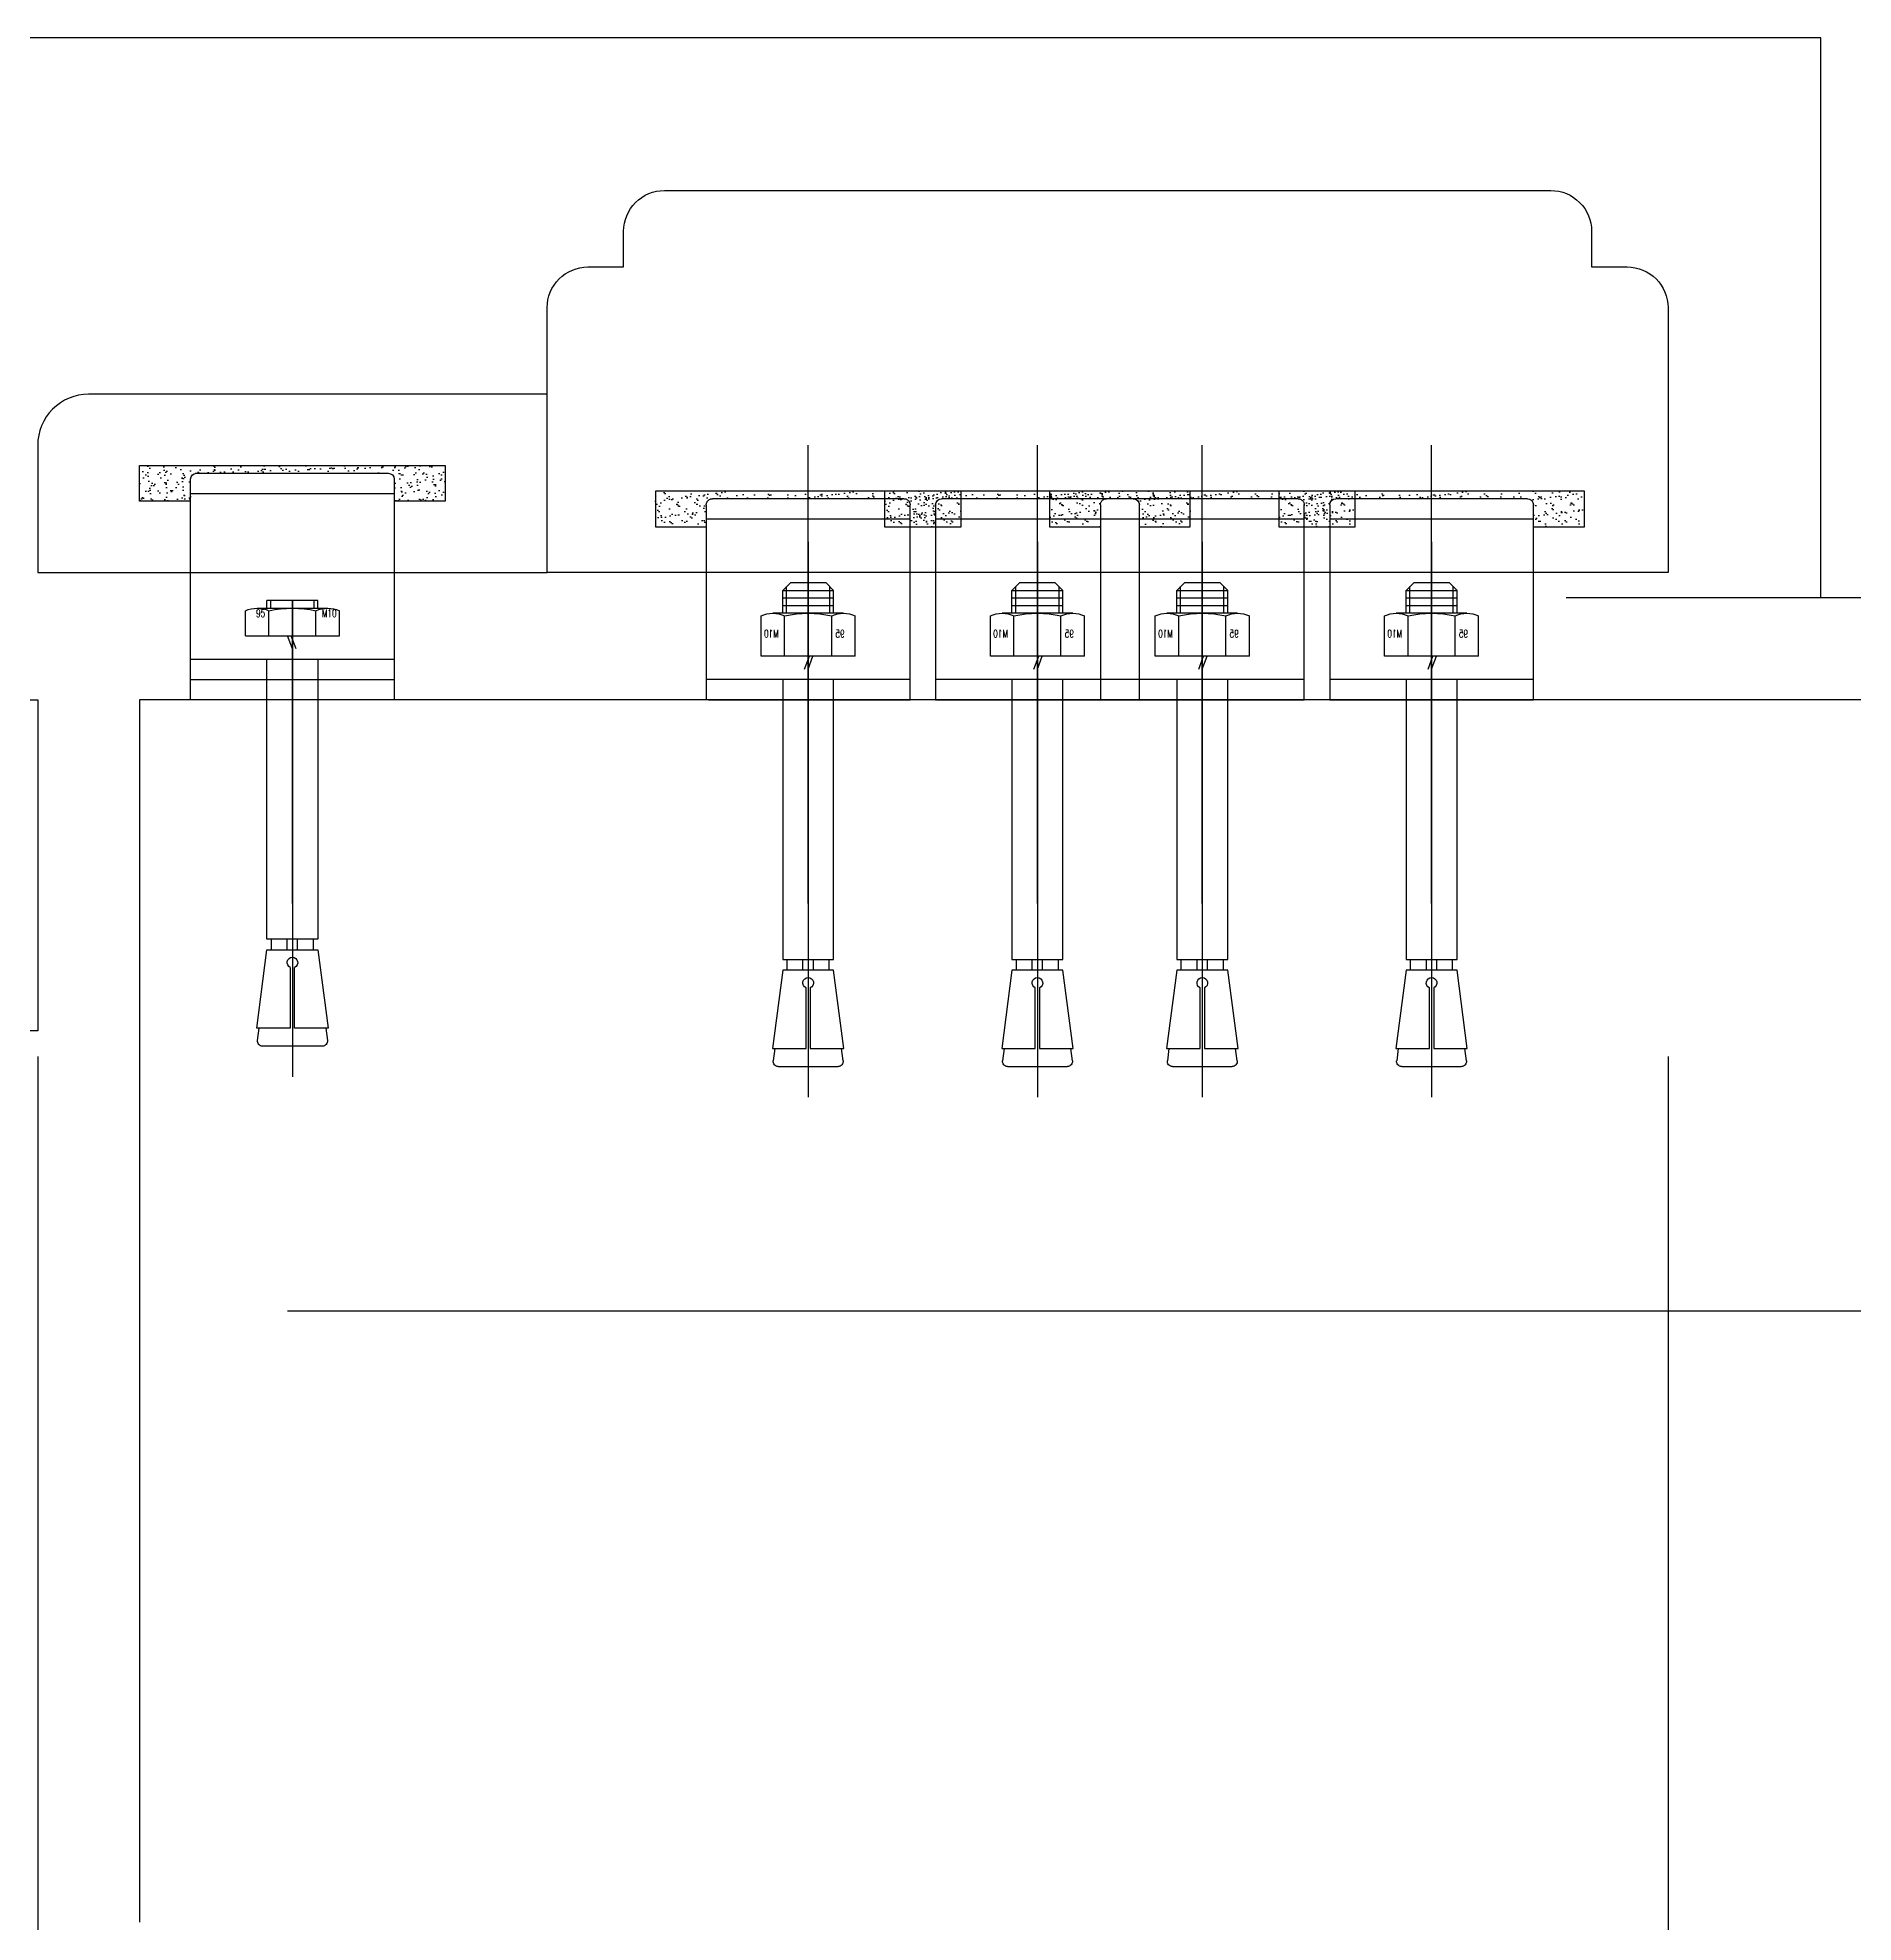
# Model space of a CAD drawing. Extents: x 296441 to 853063, y 459050 to 1117990.
# Drawn here: x 632473.5 to 632829.8, y 579707.2 to 580077.2 of the extents above; entities that cross this region are included whole.
import ezdxf
from ezdxf.enums import TextEntityAlignment as Align

# ---------------------------------------------------------------- set-up
doc = ezdxf.new("R2010")
doc.units = 0
doc.header["$LTSCALE"] = 1000
for name, pattern in [('14-GRID$0$CENTER2', [28.575, 19.05, -3.175, 3.175, -3.175]), ('CENTER', [50.8, 31.75, -6.35, 6.35, -6.35]), ('DASH', [0.35, 0.25, -0.1]), ('DOTE', [2.42, 2, -0.2, 0.02, -0.2])]:
    doc.linetypes.add(name, pattern=pattern)
for name, color, linetype in [('14-GRID$0$G-GRID', 9, '14-GRID$0$CENTER2'), ('5PJ(配件)', 13, 'Continuous'), ('8XX(虚线)', 8, 'DASH'), ('E2-E3-FL03$0$E1-FL03$0$A-OVLK', 140, 'Continuous'), ('E2-E3-FL03$0$E1-FL03$0$A-SECT-WOOD', 17, 'Continuous'), ('E2-E3-FL03$0$E1-FL03$0$A-WALL', 1, 'Continuous'), ('E2-E3-FL03$0$E1-FL03$0$A-WALL-FNSH', 6, 'Continuous'), ('E2-E3-FL03$0$E1-FL03$0$G-XREF', 2, 'Continuous'), ('E_OTHER', 7, 'Continuous'), ('ZT0_默认图层-----PM、LM、DY、JD', 7, 'Continuous'), ('ZT1_Dim---标注---PM、LM、DY、JD', 252, 'Continuous'), ('ZT3_型材--铝断面-------------JD', 6, 'Continuous'), ('ZT3_辅材--五金件-------------JD', 13, 'Continuous')]:
    doc.layers.add(name, color=color, linetype=linetype)
doc.styles.add('E2-E3-FL03$0$E1-FL03$0$Standard', font='')
doc.styles.add('ZT-DIMSTYLE', font='ROMANS.shx', dxfattribs={"width": 0.7, "bigfont": 'CHINESE.shx'})
doc.styles.add('ZT_文字标注', font='ROMANS.shx', dxfattribs={"width": 0.7, "bigfont": '@1chinese.shx'})
doc.styles.get('E2-E3-FL03$0$E1-FL03$0$Standard').set_extended_font_data('SimSun')
doc.dimstyles.new('ZT-DIM100', dxfattribs={"dimscale": 100, "dimtxt": 2.5, "dimasz": 1.5, "dimexe": 1, "dimexo": 1, "dimgap": 0.5, "dimtad": 1, "dimdec": 0, "dimdsep": 46, "dimtxsty": 'ZT-DIMSTYLE', "dimblk": 'ARCHTICK', "dimcen": 2.5, "dimclrd": 175, "dimclre": 175, "dimclrt": 7, "dimazin": 2, "dimtfac": 1, "dimtix": 1, "dimtmove": 2, "dimatfit": 3, "dimfxl": 0, "dimarcsym": 0})

# ---------------------------------------------------------------- blocks, each defined once
blk = doc.blocks.new('*U429')
at = {"layer": 'E2-E3-FL03$0$E1-FL03$0$A-SECT-WOOD'}
blk.add_lwpolyline([(0, 32.5), (45, 32.5), (45, -32.5), (0, -32.5)], close=True, dxfattribs=at)
blk = doc.blocks.new('ZT_钢膨胀螺栓_M10X95')
at = {"layer": 'ZT3_辅材--五金件-------------JD'}
for p, q in [((-4.6, 9.24), (-12.5, 9.24)), ((-4.6, -9.24), (-4.6, 9.24)), ((-17.5, 5), (-19, 3.5)), ((-13, 4.25), (-18.25, 4.25)), ((-13, 5), (-17.5, 5)), ((-17.5, 5), (-17.5, -5)), ((-16, 5), (-16, -5)), ((-14.5, 5), (-14.5, -5)), ((-13, -6.93), (-13, 6.93)), ((-4.6, 4.62), (-12.5, 4.62)), ((0, 5), (55, 5)), ((55, 5), (55, -5)), ((57.07, 4.13), (55, 4.13)), ((57.07, 5), (72.44, 7)), ((57.07, -5), (57.07, 5)), ((72.44, 7), (72.44, 0.42)), ((72.44, 6.54), (74.87, 6.85)), ((76, 5.86), (76, -5.86)), ((-19, -3.5), (-19, 3.5)), ((-2, 0.7), (-4.6, -0.25)), ((-2, 0), (-4.6, -0.94)), ((57.07, 1.02), (55, 1.02)), ((72.44, 0.42), (60.52, 0.42)), ((-17.5, -5), (-19, -3.5)), ((57.07, -1.02), (55, -1.02)), ((60.52, -0.42), (72.44, -0.42)), ((72.44, -0.42), (72.44, -7.01)), ((-13, -4.25), (-18.25, -4.25)), ((-13, -5), (-17.5, -5)), ((-4.6, -4.62), (-12.5, -4.62)), ((55, -5), (0, -5)), ((57.07, -4.13), (55, -4.13)), ((72.44, -7.01), (57.07, -5)), ((74.87, -6.85), (72.44, -6.54)), ((-4.6, -9.24), (-12.5, -9.24))]:
    blk.add_line(p, q, dxfattribs=at)
at = {"layer": 'ZT3_辅材--五金件-------------JD', "color": 1, "linetype": 'DOTE', "ltscale": 5}
blk.add_line((-27, 0), (82, 0), dxfattribs=at)
at = {"layer": 'ZT3_辅材--五金件-------------JD'}
for centre, radius, start, end in [((-7.42, 6.93), 5.58, 155.5673, 204.4327), ((8.58, 0), 21.58, 167.6432, 192.3568), ((75, 5.86), 1, 0, 97.412), ((59.57, 0), 1.04, 23.5782, 336.4218), ((-7.42, -6.93), 5.58, 155.5673, 204.4327), ((75, -5.86), 1, 262.588, 0)]:
    blk.add_arc(centre, radius, start, end, dxfattribs=at)
at = {"layer": 'Defpoints', "color": 250, "style": 'ZT_文字标注', "width": 0.7}
for s, p in [('M10', (-9.01, 7.23)), ('95', (-9.01, -6.24))]:
    blk.add_text(s, height=1.5, rotation=90, dxfattribs=at).set_placement(p, align=Align.MIDDLE)
blk = doc.blocks.new('*U2473')
at = {"layer": 'ZT3_辅材--五金件-------------JD', "rotation": 270}
blk.add_blockref('ZT_钢膨胀螺栓_M10X95', (0, 0), dxfattribs=at)
blk = doc.blocks.new('L形挂件')
at = {"layer": '8XX(虚线)', "ltscale": 25}
h = blk.add_hatch(dxfattribs=at)
h.set_pattern_fill('AR-SAND', color=256, scale=0.05, style=0)
h.set_pattern_definition([(52.5, (-25.0006, -59.7017), (2.44707, -0.08), [0, -1.9304, 0, -2.159, 0, -2.06375]), (82.5, (-25.0006, -59.7017), (3.58413, 2.24762), [0, -1.0414, 0, -1.7399, 0, -0.66675]), (122.5, (-25.0006, -61.2638), (0.00719, 3.95496), [0, -0.635, 0, -2.286, 0, -2.9845]), (132.5, (-25.0006, -61.2638), (1.11465, 3.81778), [0, -0.3175, 0, -1.4986, 0, -1.7145])])
edge = h.paths.add_edge_path()
edge.add_line((-34, -29.7), (-41, -29.7))
edge.add_line((-41, -29.7), (-41, -59.7))
edge.add_line((-41, -59.7), (-39.5, -59.7))
edge.add_line((-39.5, -59.7), (-39.5, -40.9))
edge.add_arc((-38.3, -40.9), 1.2, 90, 180, ccw=False)
edge.add_line((-38.3, -39.7), (-34, -39.7))
edge.add_line((-34, -39.7), (-34, -29.7))
edge = h.paths.add_edge_path()
edge.add_line((-41, -89.7), (-34, -89.7))
edge.add_line((-34, -89.7), (-34, -79.7))
edge.add_line((-34, -79.7), (-38.3, -79.7))
edge.add_arc((-38.3, -78.5), 1.2, -180, -90, ccw=False)
edge.add_line((-39.5, -78.5), (-39.5, -59.7))
edge.add_line((-39.5, -59.7), (-41, -59.7))
edge.add_line((-41, -59.7), (-41, -89.7))
h = blk.add_hatch(dxfattribs=at)
h.set_pattern_fill('AR-SAND', color=256, scale=0.05, angle=180, style=0)
h.set_pattern_definition([(52.5, (-25.0006, -104.7017), (2.44707, -0.08), [0, -1.9304, 0, -2.159, 0, -2.06375]), (82.5, (-25.0006, -104.7017), (3.58413, 2.24762), [0, -1.0414, 0, -1.7399, 0, -0.66675]), (122.5, (-25.0006, -106.2638), (0.00719, 3.95496), [0, -0.635, 0, -2.286, 0, -2.9845]), (132.5, (-25.0006, -106.2638), (1.11465, 3.81778), [0, -0.3175, 0, -1.4986, 0, -1.7145])])
edge = h.paths.add_edge_path()
edge.add_line((-41, -134.7), (-34, -134.7))
edge.add_line((-34, -134.7), (-34, -124.7))
edge.add_line((-34, -124.7), (-38.3, -124.7))
edge.add_arc((-38.3, -123.5), 1.2, -180, -90, ccw=False)
edge.add_line((-39.5, -123.5), (-39.5, -104.7))
edge.add_line((-39.5, -104.7), (-41, -104.7))
edge.add_line((-41, -104.7), (-41, -134.7))
edge = h.paths.add_edge_path()
edge.add_line((-34, -74.7), (-41, -74.7))
edge.add_line((-41, -74.7), (-41, -104.7))
edge.add_line((-41, -104.7), (-39.5, -104.7))
edge.add_line((-39.5, -104.7), (-39.5, -85.9))
edge.add_arc((-38.3, -85.9), 1.2, 90, 180, ccw=False)
edge.add_line((-38.3, -84.7), (-34, -84.7))
edge.add_line((-34, -84.7), (-34, -74.7))
at = {"color": 8}
for p, q in [((-41, -29.7), (-34, -29.7)), ((-41, -74.7), (-34, -74.7))]:
    blk.add_line(p, q, dxfattribs=at)
at = {"color": 1, "linetype": 'CENTER', "ltscale": 10}
for p, q in [((40, -59.7), (-50, -59.7)), ((40, -59.7), (-50, -59.7)), ((40, -104.7), (-50, -104.7)), ((40, -104.7), (-50, -104.7))]:
    blk.add_line(p, q, dxfattribs=at)
at = {"layer": '5PJ(配件)'}
for p, q in [((-4, -79.7), (-4, -39.7)), ((-38.3, -84.7), (-25, -84.7)), ((-35.5, -124.7), (-35.5, -84.7)), ((-39.5, -110.9), (-39.5, -85.9)), ((-39.5, -123.5), (-39.5, -110.9)), ((-25, -124.7), (-38.3, -124.7))]:
    blk.add_line(p, q, dxfattribs=at)
for points in [[(-25, -39.7), (0, -39.7)], [(0, -40.13), (0, -79.7), (-25, -79.7)], [(-25, -84.7), (0, -84.7), (0, -124.7)], [(0, -124.7), (-25, -124.7)]]:
    blk.add_lwpolyline(points, dxfattribs=at)
for centre, start, end in [((-38.3, -85.9), 90, 180), ((-38.3, -123.5), 180, 270)]:
    blk.add_arc(centre, 1.2, start, end, dxfattribs=at)
at = {"layer": '8XX(虚线)', "ltscale": 25}
for p, q in [((-41, -89.7), (-41, -29.7)), ((-34, -29.7), (-34, -39.7)), ((-41, -134.7), (-41, -74.7)), ((-34, -74.7), (-34, -84.7)), ((-34, -79.7), (-34, -89.7)), ((-34, -89.7), (-41, -89.7)), ((-34, -124.7), (-34, -134.7)), ((-34, -134.7), (-41, -134.7))]:
    blk.add_line(p, q, dxfattribs=at)
at = {"layer": '8XX(虚线)', "linetype": 'Continuous', "ltscale": 25}
for p, q in [((-38.3, -39.7), (-25, -39.7)), ((-35.5, -79.7), (-35.5, -39.7)), ((-39.5, -65.9), (-39.5, -40.9)), ((-39.5, -78.5), (-39.5, -65.9)), ((-25, -79.7), (-38.3, -79.7))]:
    blk.add_line(p, q, dxfattribs=at)
at = {"layer": '8XX(虚线)', "linetype": 'DASH', "ltscale": 25}
blk.add_line((-4, -124.7), (-4, -84.7), dxfattribs=at)
for centre, start, end in [((-38.3, -40.9), 90, 180), ((-38.3, -78.5), 180, 270)]:
    blk.add_arc(centre, 1.2, start, end, dxfattribs=at)
at = {"layer": 'ZT3_辅材--五金件-------------JD', "rotation": 90}
for p in [(-4, -59.7), (-4, -104.7)]:
    blk.add_blockref('*U2473', p, dxfattribs=at)
blk = doc.blocks.new('20180521.08271243')
at = {"layer": '8XX(虚线)', "ltscale": 25}
h = blk.add_hatch(dxfattribs=at)
h.set_pattern_fill('AR-SAND', color=256, scale=0.05, angle=360, style=0)
h.set_pattern_definition([(232.5, (-292719.11, -161804.6666), (-2.447066187, 0.080001565), [0, -1.9304, 0, -2.159, 0, -2.06375]), (262.5, (-292719.11, -161804.6666), (-3.584125503, -2.247616416), [0, -1.0414, 0, -1.7399, 0, -0.66675]), (302.5, (-292719.11, -161803.1045), (-0.007185923, -3.954961851), [0, -0.635, 0, -2.286, 0, -2.9845]), (312.5, (-292719.11, -161803.1045), (-1.114646616, -3.817782262), [0, -0.3175, 0, -1.4986, 0, -1.7145])])
edge = h.paths.add_edge_path()
edge.add_line((30, 36), (30, 29))
edge.add_line((30, 29), (20, 29))
edge.add_line((20, 29), (20, 33.3))
edge.add_arc((18.8, 33.3), 1.2, 360, 450)
edge.add_line((18.8, 34.5), (0, 34.5))
edge.add_line((0, 34.5), (0, 36))
edge.add_line((0, 36), (30, 36))
edge = h.paths.add_edge_path()
edge.add_line((-30, 29), (-30, 36))
edge.add_line((-30, 36), (0, 36))
edge.add_line((0, 36), (0, 34.5))
edge.add_line((0, 34.5), (-18.8, 34.5))
edge.add_arc((-18.8, 33.3), 1.2, 90, 180)
edge.add_line((-20, 33.3), (-20, 29))
edge.add_line((-20, 29), (-30, 29))
at = {"color": 8}
blk.add_line((-30, 36, 0.02), (-30, 29, 0.02), dxfattribs=at)
at = {"color": 1, "linetype": 'CENTER', "ltscale": 10}
blk.add_line((0, -50), (0, 9.5), dxfattribs=at)
blk.add_line((0, -50), (0, 9.5), dxfattribs=at)
at = {"layer": '5PJ(配件)'}
for p, q in [((6.2, 34.5, 0.02), (-18.8, 34.5, 0.02)), ((18.8, 34.5, 0.02), (6.2, 34.5, 0.02)), ((-20, 33.3, 0.02), (-20, 30, 0.02)), ((20, 30.5, 0.02), (-20, 30.5, 0.02)), ((20, 30, 0.02), (20, 33.3, 0.02)), ((20, -2), (-20, -2)), ((20, -6), (-20, -6))]:
    blk.add_line(p, q, dxfattribs=at)
for points in [[(-20, 30), (-20, -10), (20, -10)], [(20, -10), (20, 30)]]:
    blk.add_lwpolyline(points, dxfattribs=at)
for centre, start, end in [((-18.8, 33.3, 0.02), 90, 180), ((18.8, 33.3, 0.02), 0, 90)]:
    blk.add_arc(centre, 1.2, start, end, dxfattribs=at)
at = {"layer": '8XX(虚线)', "ltscale": 25}
for p, q in [((30, 36, 0.02), (-30, 36, 0.02)), ((30, 29, 0.02), (30, 36, 0.02)), ((-30, 29, 0.02), (-20, 29, 0.02)), ((-25, 29, 0.02), (-20, 29, 0.02)), ((20, 29, 0.02), (30, 29, 0.02))]:
    blk.add_line(p, q, dxfattribs=at)
at = {"layer": 'ZT3_辅材--五金件-------------JD'}
for p, q in [((-9.24, 2.6), (-9.24, 7.5)), ((6.93, 8), (-6.93, 8)), ((-5, 8), (-5, 9.5)), ((-5, 9.5), (5, 9.5)), ((-4.62, 2.6), (-4.62, 7.5)), ((-4.25, 8), (-4.25, 9.5)), ((4.25, 8), (4.25, 9.5)), ((4.62, 2.6), (4.62, 7.5)), ((5, 8), (5, 9.5)), ((9.24, 2.6), (9.24, 7.5)), ((9.24, 2.6), (-9.24, 2.6)), ((-0.7, 0), (0.25, 2.6)), ((0, 0), (0.94, 2.6)), ((-5, -2), (-5, -57)), ((5, -57), (5, -2)), ((-5, -59.07), (-7, -74.44)), ((-5, -57), (5, -57)), ((5, -59.07), (-5, -59.07)), ((-4.13, -59.07), (-4.13, -57)), ((-1.02, -59.07), (-1.02, -57)), ((1.02, -59.07), (1.02, -57)), ((4.13, -59.07), (4.13, -57)), ((7.01, -74.44), (5, -59.07)), ((-0.42, -74.44), (-0.42, -62.52)), ((0.42, -62.52), (0.42, -74.44)), ((-7, -74.44), (-0.42, -74.44)), ((-6.54, -74.44), (-6.85, -76.87)), ((0.42, -74.44), (7.01, -74.44)), ((6.85, -76.87), (6.54, -74.44)), ((-5.86, -78), (5.86, -78))]:
    blk.add_line(p, q, dxfattribs=at)
at = {"layer": 'ZT3_辅材--五金件-------------JD', "color": 1, "linetype": 'DOTE', "ltscale": 5}
blk.add_line((0, 9.5), (0, -84), dxfattribs=at)
at = {"layer": 'ZT3_辅材--五金件-------------JD'}
for centre, radius, start, end in [((-6.93, 2.42), 5.58, 65.5673, 114.4327), ((0, -13.58), 21.58, 77.6432, 102.3568), ((6.93, 2.42), 5.58, 65.5673, 114.4327), ((0, -61.57), 1.04, 293.5782, 246.4218), ((-5.86, -77), 1, 172.588, 270), ((5.86, -77), 1, 270, 7.412)]:
    blk.add_arc(centre, radius, start, end, dxfattribs=at)
at = {"layer": 'Defpoints', "color": 250, "style": 'ZT_文字标注', "text_generation_flag": 4, "width": 0.7}
for s, p in [('M10', (-7.23, 7.01)), ('95', (6.24, 7.01))]:
    blk.add_text(s, height=1.5, rotation=180, dxfattribs=at).set_placement(p, align=Align.MIDDLE)
blk = doc.blocks.new('20191017190147')
at = {"layer": 'ZT3_型材--铝断面-------------JD', "ltscale": 0.02}
blk.add_lwpolyline([(-80, -25), (-80, -77, -0.414214), (-88, -85), (-95, -85), (-95, -92, -0.414214), (-103, -100), (-245, -100), (-277, -100, -0.414214), (-285, -92), (-285, -85), (-292, -85, -0.414214), (-300, -77), (-300, -25), (-80, -25)], format="xyb", dxfattribs=at)
at = {"layer": 'ZT3_型材--铝断面-------------JD', "ltscale": 0.02, "elevation": 0.02}
blk.add_lwpolyline([(-80, -25), (-80, -60), (10, -60, 0.414214), (20, -50), (20, -25)], format="xyb", close=True, dxfattribs=at)
at = {"layer": 'ZT0_默认图层-----PM、LM、DY、JD', "ltscale": 10, "xscale": -1, "rotation": 180}
blk.add_blockref('20180521.08271243', (-30, -10), dxfattribs=at)
at = {"layer": 'ZT1_Dim---标注---PM、LM、DY、JD', "ltscale": 10, "xscale": -1, "rotation": 270}
for p in [(-148.89, 0), (-71.53, 0)]:
    blk.add_blockref('L形挂件', p, dxfattribs=at)
blk = doc.blocks.new('GGGGW23')
at = {"layer": 'E2-E3-FL03$0$E1-FL03$0$A-OVLK'}
blk.add_lwpolyline([(929812.24, 406447.71), (929812.24, 406557.71), (927162.24, 406557.71), (927162.24, 406447.71)], dxfattribs=at)
at = {"layer": 'E2-E3-FL03$0$E1-FL03$0$A-WALL'}
for p, q in [((931537.24, 406427.71), (929482.24, 406427.71)), ((929482.24, 406427.71), (929482.24, 406187.71))]:
    blk.add_line(p, q, dxfattribs=at)
at = {"layer": 'E2-E3-FL03$0$E1-FL03$0$A-WALL-FNSH'}
blk.add_line((931537.24, 406447.71), (929762.24, 406447.71), dxfattribs=at)
at = {"ltscale": 20, "extrusion": (0, 0, -1), "xscale": -1, "zscale": -1, "rotation": 180}
blk.add_blockref('20191017190147', (-929482.24, 406427.71), dxfattribs=at)
at = {"layer": 'E2-E3-FL03$0$E1-FL03$0$G-XREF', "rotation": 180}
blk.add_blockref('*U429', (929462.24, 406395.21), dxfattribs=at)
at = {"style": 'E2-E3-FL03$0$E1-FL03$0$Standard', "flags": 9}
for tag in ['YSIZE', 'XSIZE']:
    blk.add_attdef(tag, (931417.24, 404207.71, -0.03), '', height=0.5, rotation=90, dxfattribs=at)
blk = doc.blocks.new('_ArchTick')
at = {"color": 0, "linetype": 'ByBlock', "const_width": 0.4}
blk.add_lwpolyline([(-0.5, -0.5), (0.5, 0.5)], dxfattribs=at)
blk = doc.blocks.new('*D1257')
at = {"layer": 'Defpoints', "color": 0, "ltscale": 1000, "transparency": 16777216}
for p in [(632473.48, 579977.19), (632793.48, 579977.19), (632793.48, 579334.26)]:
    blk.add_point(p, dxfattribs=at)
at = {"layer": 'ZT1_Dim---标注---PM、LM、DY、JD', "color": 175, "linetype": 'ByBlock', "lineweight": -2, "ltscale": 1000, "transparency": 16777216}
for p, q in [((632473.48, 579877.19), (632473.48, 579234.26)), ((632793.48, 579877.19), (632793.48, 579234.26)), ((632473.48, 579334.26), (632323.48, 579334.26)), ((632473.48, 579334.26), (632793.48, 579334.26)), ((632793.48, 579334.26), (632943.48, 579334.26))]:
    blk.add_line(p, q, dxfattribs=at)
at = {"layer": 'ZT1_Dim---标注---PM、LM、DY、JD', "color": 175, "lineweight": -2, "ltscale": 1000, "transparency": 16777216, "xscale": 150, "yscale": 150, "zscale": 150}
blk.add_blockref('_ArchTick', (632473.48, 579334.26), dxfattribs=at)
at = {"layer": 'ZT1_Dim---标注---PM、LM、DY、JD', "color": 175, "lineweight": -2, "ltscale": 1000, "transparency": 16777216, "xscale": 150, "yscale": 150, "zscale": 150, "rotation": 180}
blk.add_blockref('_ArchTick', (632793.48, 579334.26), dxfattribs=at)
at = {"layer": 'ZT1_Dim---标注---PM、LM、DY、JD', "color": 7, "ltscale": 1000, "transparency": 16777216, "insert": (632633.48, 579509.26), "char_height": 250, "attachment_point": 5, "style": 'ZT-DIMSTYLE'}
blk.add_mtext('320', dxfattribs=at)
blk = doc.blocks.new('*D1258')
at = {"layer": 'Defpoints', "color": 0, "ltscale": 1000, "transparency": 16777216}
for p in [(632473.48, 579977.19), (630523.48, 579972.23, 0), (632473.48, 579334.26)]:
    blk.add_point(p, dxfattribs=at)
at = {"layer": 'ZT1_Dim---标注---PM、LM、DY、JD', "color": 175, "linetype": 'ByBlock', "lineweight": -2, "ltscale": 1000, "transparency": 16777216}
for p, q in [((632473.48, 579877.19), (632473.48, 579234.26)), ((630523.48, 579872.23), (630523.48, 579234.26)), ((630523.48, 579334.26), (632473.48, 579334.26))]:
    blk.add_line(p, q, dxfattribs=at)
at = {"layer": 'ZT1_Dim---标注---PM、LM、DY、JD', "color": 175, "lineweight": -2, "ltscale": 1000, "transparency": 16777216, "xscale": 150, "yscale": 150, "zscale": 150, "rotation": 180}
blk.add_blockref('_ArchTick', (630523.48, 579334.26), dxfattribs=at)
at = {"layer": 'ZT1_Dim---标注---PM、LM、DY、JD', "color": 175, "lineweight": -2, "ltscale": 1000, "transparency": 16777216, "xscale": 150, "yscale": 150, "zscale": 150}
blk.add_blockref('_ArchTick', (632473.48, 579334.26), dxfattribs=at)
at = {"layer": 'ZT1_Dim---标注---PM、LM、DY、JD', "color": 7, "ltscale": 1000, "transparency": 16777216, "insert": (631498.48, 579509.26), "char_height": 250, "attachment_point": 5, "style": 'ZT-DIMSTYLE'}
blk.add_mtext('1950', dxfattribs=at)

msp = doc.modelspace()

# ---------------------------------------------------------------- linework, layer by layer
at = {"layer": '14-GRID$0$G-GRID', "color": 8, "ltscale": 0.1}
msp.add_line((674432.54, 579827.23), (595151.01, 579827.23), dxfattribs=at)

# ---------------------------------------------------------------- block references
at = {"layer": 'E_OTHER'}
msp.add_blockref('GGGGW23', (-296988.76, 173519.52), dxfattribs=at)

# ---------------------------------------------------------------- dimensions: what is measured, and where the dimension line sits
at = {"layer": 'ZT1_Dim---标注---PM、LM、DY、JD', "ltscale": 1000}
for base, p1, p2, picture, middle in [((632473.48, 579334.26, 0), (630523.48, 579972.23), (632473.48, 579977.19, 0), '*D1258', (631498.48, 579509.26, 0)), ((632793.48, 579334.26, 0), (632473.48, 579977.19, 0), (632793.48, 579977.19, 0), '*D1257', (632633.48, 579509.26, 0))]:
    dim = msp.add_linear_dim(base=base, p1=p1, p2=p2, dimstyle='ZT-DIM100', dxfattribs=at)
    dim.commit()
    dim.dimension.update_dxf_attribs({"geometry": picture, "text_midpoint": middle})

doc.saveas('drawing.dxf')
